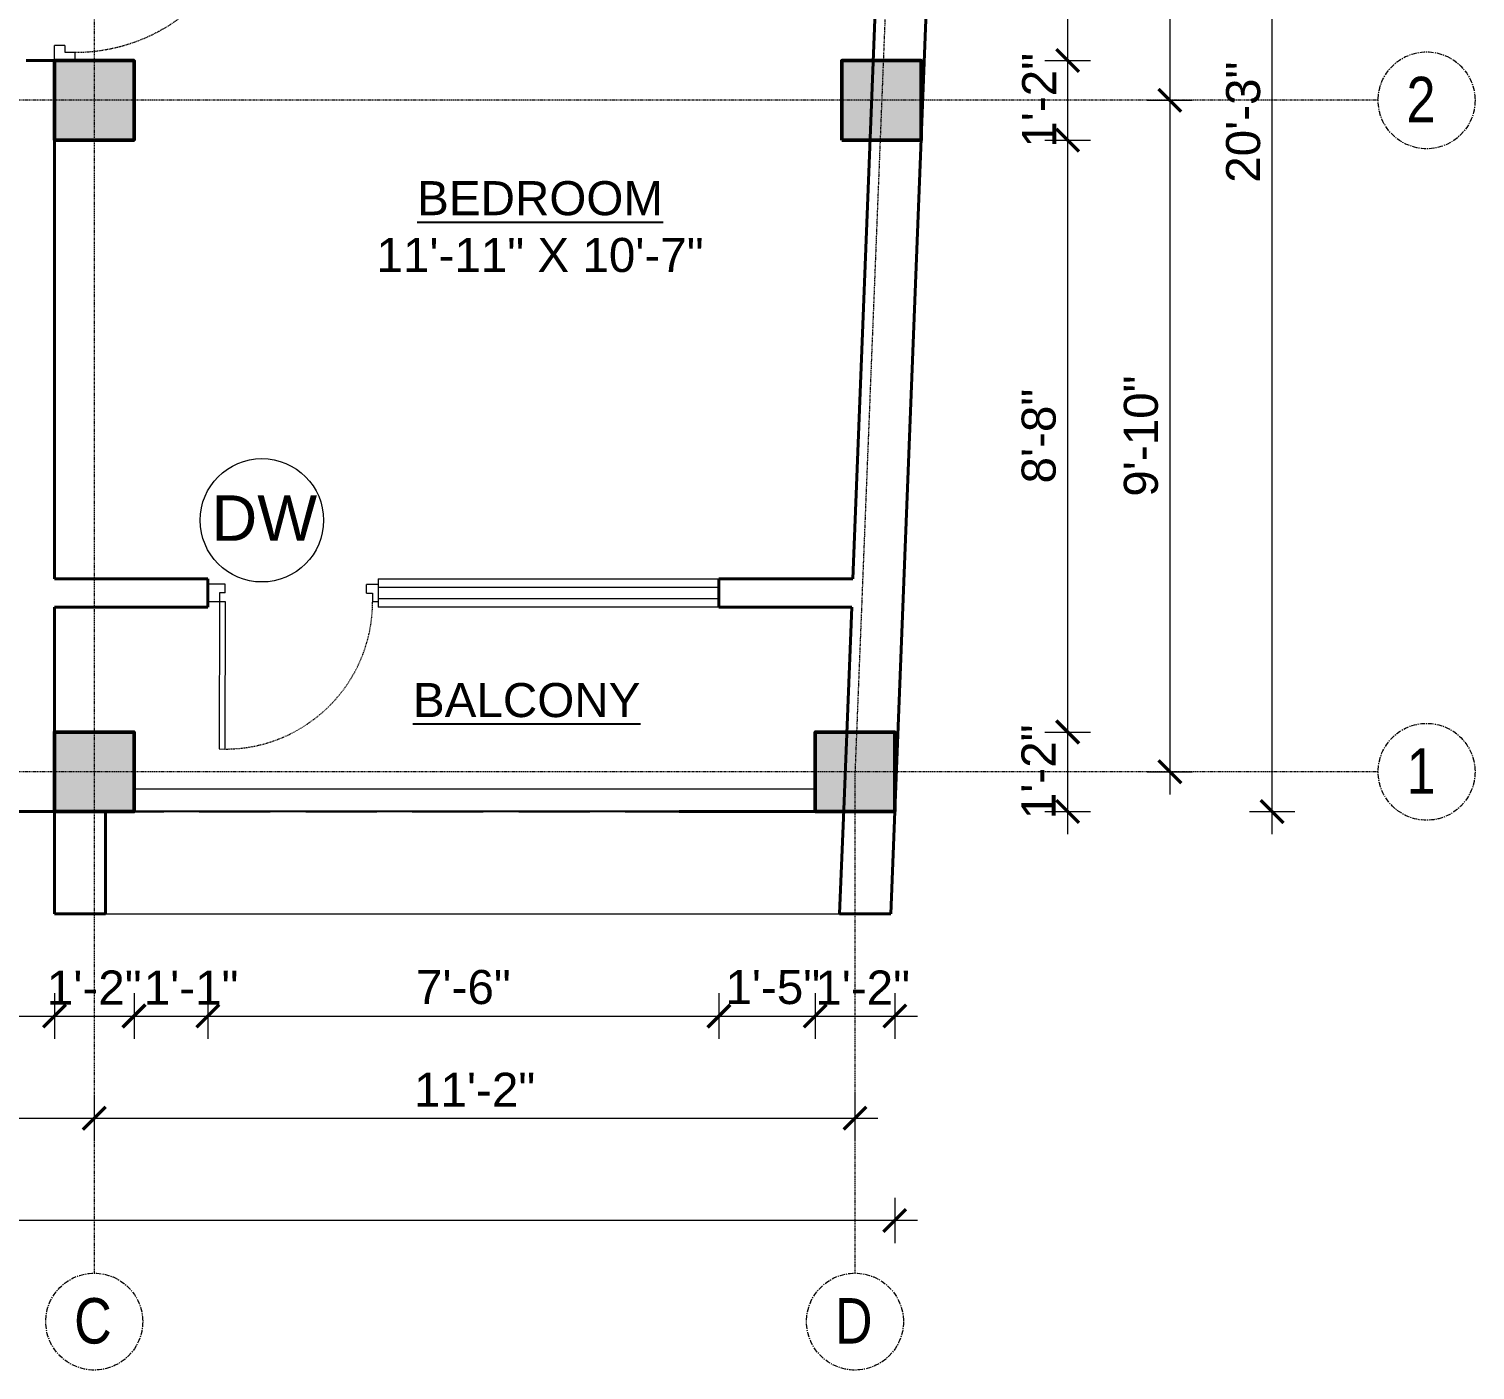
# Model space of a CAD drawing. Header units: inches. Extents: x 136316 to 139491, y -21083 to -17511.
# Drawn here: x 138179.8 to 138434.4, y -19436.5 to -19200.3 of the extents above; entities that cross this region are included whole.
import ezdxf

# ---------------------------------------------------------------- set-up
doc = ezdxf.new("R2010")
doc.units = ezdxf.units.IN
doc.header["$LTSCALE"] = 0.5
doc.header["$MEASUREMENT"] = 0
doc.header["$PDMODE"] = 66
doc.linetypes.add('CENTER', pattern=[2, 1.25, -0.25, 0.25, -0.25])
doc.linetypes.add('HIDDEN', pattern=[0.375, 0.25, -0.125])
for name, color, linetype, lineweight in [('Annotate-Lite.w', 177, 'Continuous', 9), ('Annotations-Bold.w', 177, 'Continuous', 13), ('C-COLUMN', 1, 'Continuous', 50), ('DIM', 4, 'Continuous', 5), ('DIM 1-100', 4, 'Continuous', 13), ('Door-Window.w', 4, 'Continuous', 15), ('PARAPET', 50, 'Continuous', 13), ('TEXT', 220, 'Continuous', 9), ('Toilet', 7, 'Continuous', 25), ('wall', 1, 'Continuous', 40)]:
    doc.layers.add(name, color=color, linetype=linetype, lineweight=lineweight)
doc.styles.add('ARAIL', font='ARIALN.TTF')
doc.styles.add('arial.', font='arial.ttf')
doc.styles.add('gaurav', font='arial.ttf')
doc.styles.get("Standard").update_dxf_attribs({"font": 'arial.ttf'})
doc.dimstyles.new('1 by 96', dxfattribs={"dimtxt": 6, "dimasz": 4, "dimexe": 4, "dimexo": 4, "dimgap": 2, "dimtad": 1, "dimdec": 0, "dimzin": 0, "dimdsep": 46, "dimlunit": 4, "dimtxsty": 'Standard', "dimblk": 'ARCHTICK', "dimcen": 0, "dimdle": 4, "dimadec": 0, "dimazin": 0, "dimtfac": 1, "dimtdec": 0, "dimtix": 1, "dimtofl": 0, "dimtmove": 1, "dimatfit": 3, "dimldrblk": 'ARCHTICK', "dimfxl": 4, "dimfxlon": 1, "dimtolj": 1, "dimtzin": 0, "dimlwd": -1, "dimlwe": -1, "dimarcsym": 0})

# ---------------------------------------------------------------- blocks, each defined once
blk = doc.blocks.new('3-0')
at = {"ltscale": 3}
for p, q in [((11063.05, 10097.68), (11065.97, 10099.9)), ((11065.97, 10099.9), (11066.71, 10098.92)), ((11063.05, 10097.68), (11064.53, 10095.73)), ((11065.99, 10096.84), (11064.53, 10095.73)), ((11065.25, 10097.81), (11066.71, 10098.92)), ((11065.99, 10096.84), (11065.25, 10097.81)), ((11085.5, 10074.13), (11110.32, 10092.96)), ((11086.24, 10073.15), (11111.05, 10091.97)), ((11111.05, 10091.97), (11110.32, 10092.96)), ((11086.24, 10073.15), (11085.5, 10074.13)), ((11084.04, 10073.02), (11082.57, 10071.91)), ((11082.57, 10071.91), (11084.79, 10068.98)), ((11084.04, 10073.02), (11084.78, 10072.04)), ((11084.78, 10072.04), (11086.24, 10073.15)), ((11084.79, 10068.98), (11087.72, 10071.2)), ((11087.72, 10071.2), (11086.24, 10073.15))]:
    blk.add_line(p, q, dxfattribs=at)
at = {"layer": 'Door-Window.w', "color": 9, "linetype": 'HIDDEN', "lineweight": 18}
blk.add_arc((11085.5, 10074.13), 31.16, 37.1906, 127.1465, dxfattribs=at)
blk = doc.blocks.new('_ArchTick')
at = {"color": 0, "linetype": 'ByBlock', "const_width": 0.15}
blk.add_lwpolyline([(-0.5, -0.5), (0.5, 0.5)], dxfattribs=at)
blk = doc.blocks.new('*D97')
at = {"layer": 'Defpoints', "color": 0, "transparency": 16777216}
for p in [(138341.34, -19109.33), (138336.9, -19205.92), (138362.68, -19205.92)]:
    blk.add_point(p, dxfattribs=at)
at = {"layer": 'DIM 1-100', "color": 0, "transparency": 16777216}
for p, q in [((138362.68, -19105.33), (138362.68, -19209.92)), ((138358.68, -19109.33), (138366.68, -19109.33)), ((138358.68, -19205.92), (138366.68, -19205.92))]:
    blk.add_line(p, q, dxfattribs=at)
at = {"layer": 'DIM 1-100', "color": 0, "transparency": 16777216, "xscale": 4, "yscale": 4, "zscale": 4}
for p, rotation in [((138362.68, -19109.33), 90), ((138362.68, -19205.92), 270)]:
    blk.add_blockref('_ArchTick', p, dxfattribs=dict(at, rotation=rotation))
at = {"layer": 'DIM 1-100', "color": 0, "transparency": 16777216, "insert": (138357.61, -19157.62), "char_height": 6, "attachment_point": 5, "rotation": 90}
blk.add_mtext('\\A1;8\'-1"', dxfattribs=at)
blk = doc.blocks.new('*D98')
at = {"layer": 'Defpoints', "color": 0, "transparency": 16777216}
for p in [(138336.9, -19205.92), (138336.9, -19219.92), (138362.68, -19219.92)]:
    blk.add_point(p, dxfattribs=at)
at = {"layer": 'DIM 1-100', "color": 0, "transparency": 16777216}
for p, q in [((138362.68, -19201.92), (138362.68, -19223.92)), ((138358.68, -19205.92), (138366.68, -19205.92)), ((138358.68, -19219.92), (138366.68, -19219.92))]:
    blk.add_line(p, q, dxfattribs=at)
at = {"layer": 'DIM 1-100', "color": 0, "transparency": 16777216, "xscale": 4, "yscale": 4, "zscale": 4}
for p, rotation in [((138362.68, -19205.92), 90), ((138362.68, -19219.92), 270)]:
    blk.add_blockref('_ArchTick', p, dxfattribs=dict(at, rotation=rotation))
at = {"layer": 'DIM 1-100', "color": 0, "transparency": 16777216, "insert": (138357.66, -19212.92), "char_height": 6, "attachment_point": 5, "rotation": 90}
blk.add_mtext('\\A1;1\'-2"', dxfattribs=at)
blk = doc.blocks.new('*D99')
at = {"layer": 'Defpoints', "color": 0, "transparency": 16777216}
for p in [(138336.9, -19219.92), (138332.23, -19324.15), (138362.68, -19324.15)]:
    blk.add_point(p, dxfattribs=at)
at = {"layer": 'DIM 1-100', "color": 0, "transparency": 16777216}
for p, q in [((138362.68, -19215.92), (138362.68, -19328.15)), ((138358.68, -19219.92), (138366.68, -19219.92)), ((138358.68, -19324.15), (138366.68, -19324.15))]:
    blk.add_line(p, q, dxfattribs=at)
at = {"layer": 'DIM 1-100', "color": 0, "transparency": 16777216, "xscale": 4, "yscale": 4, "zscale": 4}
for p, rotation in [((138362.68, -19219.92), 90), ((138362.68, -19324.15), 270)]:
    blk.add_blockref('_ArchTick', p, dxfattribs=dict(at, rotation=rotation))
at = {"layer": 'DIM 1-100', "color": 0, "transparency": 16777216, "insert": (138357.61, -19272.04), "char_height": 6, "attachment_point": 5, "rotation": 90}
blk.add_mtext('\\A1;8\'-8"', dxfattribs=at)
blk = doc.blocks.new('*D100')
at = {"layer": 'Defpoints', "color": 0, "transparency": 16777216}
for p in [(138332.23, -19324.15), (138332.23, -19338.15), (138362.68, -19338.15)]:
    blk.add_point(p, dxfattribs=at)
at = {"layer": 'DIM 1-100', "color": 0, "transparency": 16777216}
for p, q in [((138362.68, -19320.15), (138362.68, -19342.15)), ((138358.68, -19324.15), (138366.68, -19324.15)), ((138358.68, -19338.15), (138366.68, -19338.15))]:
    blk.add_line(p, q, dxfattribs=at)
at = {"layer": 'DIM 1-100', "color": 0, "transparency": 16777216, "xscale": 4, "yscale": 4, "zscale": 4}
for p, rotation in [((138362.68, -19324.15), 90), ((138362.68, -19338.15), 270)]:
    blk.add_blockref('_ArchTick', p, dxfattribs=dict(at, rotation=rotation))
at = {"layer": 'DIM 1-100', "color": 0, "transparency": 16777216, "insert": (138357.54, -19331.15), "char_height": 6, "attachment_point": 5, "rotation": 90}
blk.add_mtext('\\A1;1\'-2"', dxfattribs=at)
blk = doc.blocks.new('*D101')
at = {"layer": 'Defpoints', "color": 0, "transparency": 16777216}
for p in [(138341.34, -19102.33), (138337.17, -19212.92), (138380.68, -19212.92)]:
    blk.add_point(p, dxfattribs=at)
at = {"layer": 'DIM 1-100', "color": 0, "transparency": 16777216}
for p, q in [((138380.68, -19098.33), (138380.68, -19216.92)), ((138376.68, -19102.33), (138384.68, -19102.33)), ((138376.68, -19212.92), (138384.68, -19212.92))]:
    blk.add_line(p, q, dxfattribs=at)
at = {"layer": 'DIM 1-100', "color": 0, "transparency": 16777216, "xscale": 4, "yscale": 4, "zscale": 4}
for p, rotation in [((138380.68, -19102.33), 90), ((138380.68, -19212.92), 270)]:
    blk.add_blockref('_ArchTick', p, dxfattribs=dict(at, rotation=rotation))
at = {"layer": 'DIM 1-100', "color": 0, "transparency": 16777216, "insert": (138375.61, -19157.62), "char_height": 6, "attachment_point": 5, "rotation": 90}
blk.add_mtext('\\A1;9\'-3"', dxfattribs=at)
blk = doc.blocks.new('*D102')
at = {"layer": 'Defpoints', "color": 0, "transparency": 16777216}
for p in [(138337.17, -19212.92), (138332.51, -19331.15), (138380.68, -19331.15)]:
    blk.add_point(p, dxfattribs=at)
at = {"layer": 'DIM 1-100', "color": 0, "transparency": 16777216}
for p, q in [((138380.68, -19208.92), (138380.68, -19335.15)), ((138376.68, -19212.92), (138384.68, -19212.92)), ((138376.68, -19331.15), (138384.68, -19331.15))]:
    blk.add_line(p, q, dxfattribs=at)
at = {"layer": 'DIM 1-100', "color": 0, "transparency": 16777216, "xscale": 4, "yscale": 4, "zscale": 4}
for p, rotation in [((138380.68, -19212.92), 90), ((138380.68, -19331.15), 270)]:
    blk.add_blockref('_ArchTick', p, dxfattribs=dict(at, rotation=rotation))
at = {"layer": 'DIM 1-100', "color": 0, "transparency": 16777216, "insert": (138375.61, -19272.04), "char_height": 6, "attachment_point": 5, "rotation": 90}
blk.add_mtext('\\A1;9\'-10"', dxfattribs=at)
blk = doc.blocks.new('*D103')
at = {"layer": 'Defpoints', "color": 0, "transparency": 16777216}
for p in [(138341.81, -19095.39), (138398.68, -19095.39), (138332.23, -19338.15)]:
    blk.add_point(p, dxfattribs=at)
at = {"layer": 'DIM 1-100', "color": 0, "transparency": 16777216}
for p, q in [((138398.68, -19342.15), (138398.68, -19091.39)), ((138394.68, -19095.39), (138402.68, -19095.39)), ((138394.68, -19338.15), (138402.68, -19338.15))]:
    blk.add_line(p, q, dxfattribs=at)
at = {"layer": 'DIM 1-100', "color": 0, "transparency": 16777216, "xscale": 4, "yscale": 4, "zscale": 4}
for p, rotation in [((138398.68, -19095.39), 90), ((138398.68, -19338.15), 270)]:
    blk.add_blockref('_ArchTick', p, dxfattribs=dict(at, rotation=rotation))
at = {"layer": 'DIM 1-100', "color": 0, "transparency": 16777216, "insert": (138393.61, -19216.77), "char_height": 6, "attachment_point": 5, "rotation": 90}
blk.add_mtext('\\A1;20\'-3"', dxfattribs=at)
blk = doc.blocks.new('*D115')
at = {"layer": 'Defpoints', "color": 0, "transparency": 16777216}
for p in [(138134.78, -19338.15), (138184.28, -19338.15), (138184.28, -19374.15)]:
    blk.add_point(p, dxfattribs=at)
at = {"layer": 'DIM 1-100', "color": 0, "transparency": 16777216}
for p, q in [((138134.78, -19370.15), (138134.78, -19378.15)), ((138184.28, -19370.15), (138184.28, -19378.15)), ((138130.78, -19374.15), (138188.28, -19374.15))]:
    blk.add_line(p, q, dxfattribs=at)
at = {"layer": 'DIM 1-100', "color": 0, "transparency": 16777216, "xscale": 4, "yscale": 4, "zscale": 4, "rotation": 180}
blk.add_blockref('_ArchTick', (138134.78, -19374.15), dxfattribs=at)
at = {"layer": 'DIM 1-100', "color": 0, "transparency": 16777216, "xscale": 4, "yscale": 4, "zscale": 4}
blk.add_blockref('_ArchTick', (138184.28, -19374.15), dxfattribs=at)
at = {"layer": 'DIM 1-100', "color": 0, "transparency": 16777216, "insert": (138159.53, -19369.14), "char_height": 6, "attachment_point": 5}
blk.add_mtext('\\A1;4\'-2"', dxfattribs=at)
blk = doc.blocks.new('*D116')
at = {"layer": 'Defpoints', "color": 0, "transparency": 16777216}
for p in [(138184.28, -19338.15), (138198.28, -19338.15), (138198.28, -19374.15)]:
    blk.add_point(p, dxfattribs=at)
at = {"layer": 'DIM 1-100', "color": 0, "transparency": 16777216}
for p, q in [((138184.28, -19370.15), (138184.28, -19378.15)), ((138198.28, -19370.15), (138198.28, -19378.15)), ((138180.28, -19374.15), (138202.28, -19374.15))]:
    blk.add_line(p, q, dxfattribs=at)
at = {"layer": 'DIM 1-100', "color": 0, "transparency": 16777216, "xscale": 4, "yscale": 4, "zscale": 4, "rotation": 180}
blk.add_blockref('_ArchTick', (138184.28, -19374.15), dxfattribs=at)
at = {"layer": 'DIM 1-100', "color": 0, "transparency": 16777216, "xscale": 4, "yscale": 4, "zscale": 4}
blk.add_blockref('_ArchTick', (138198.28, -19374.15), dxfattribs=at)
at = {"layer": 'DIM 1-100', "color": 0, "transparency": 16777216, "insert": (138191.28, -19369.14), "char_height": 6, "attachment_point": 5}
blk.add_mtext('\\A1;1\'-2"', dxfattribs=at)
blk = doc.blocks.new('*D117')
at = {"layer": 'Defpoints', "color": 0, "transparency": 16777216}
for p in [(138211.28, -19302.15), (138198.28, -19338.15), (138211.28, -19374.15)]:
    blk.add_point(p, dxfattribs=at)
at = {"layer": 'DIM 1-100', "color": 0, "transparency": 16777216}
for p, q in [((138198.28, -19370.15), (138198.28, -19378.15)), ((138211.28, -19370.15), (138211.28, -19378.15)), ((138194.28, -19374.15), (138215.28, -19374.15))]:
    blk.add_line(p, q, dxfattribs=at)
at = {"layer": 'DIM 1-100', "color": 0, "transparency": 16777216, "xscale": 4, "yscale": 4, "zscale": 4, "rotation": 180}
blk.add_blockref('_ArchTick', (138198.28, -19374.15), dxfattribs=at)
at = {"layer": 'DIM 1-100', "color": 0, "transparency": 16777216, "xscale": 4, "yscale": 4, "zscale": 4}
blk.add_blockref('_ArchTick', (138211.28, -19374.15), dxfattribs=at)
at = {"layer": 'DIM 1-100', "color": 0, "transparency": 16777216, "insert": (138208.33, -19369.14), "char_height": 6, "attachment_point": 5}
blk.add_mtext('\\A1;1\'-1"', dxfattribs=at)
blk = doc.blocks.new('*D118')
at = {"layer": 'Defpoints', "color": 0, "transparency": 16777216}
for p in [(138211.28, -19302.15), (138301.28, -19302.15), (138301.28, -19374.15)]:
    blk.add_point(p, dxfattribs=at)
at = {"layer": 'DIM 1-100', "color": 0, "transparency": 16777216}
for p, q in [((138211.28, -19370.15), (138211.28, -19378.15)), ((138301.28, -19370.15), (138301.28, -19378.15)), ((138207.28, -19374.15), (138305.28, -19374.15))]:
    blk.add_line(p, q, dxfattribs=at)
at = {"layer": 'DIM 1-100', "color": 0, "transparency": 16777216, "xscale": 4, "yscale": 4, "zscale": 4, "rotation": 180}
blk.add_blockref('_ArchTick', (138211.28, -19374.15), dxfattribs=at)
at = {"layer": 'DIM 1-100', "color": 0, "transparency": 16777216, "xscale": 4, "yscale": 4, "zscale": 4}
blk.add_blockref('_ArchTick', (138301.28, -19374.15), dxfattribs=at)
at = {"layer": 'DIM 1-100', "color": 0, "transparency": 16777216, "insert": (138256.28, -19369.09), "char_height": 6, "attachment_point": 5}
blk.add_mtext('\\A1;7\'-6"', dxfattribs=at)
blk = doc.blocks.new('*D119')
at = {"layer": 'Defpoints', "color": 0, "transparency": 16777216}
for p in [(138301.28, -19302.15), (138318.23, -19338.15), (138318.23, -19374.15)]:
    blk.add_point(p, dxfattribs=at)
at = {"layer": 'DIM 1-100', "color": 0, "transparency": 16777216}
for p, q in [((138301.28, -19370.15), (138301.28, -19378.15)), ((138318.23, -19370.15), (138318.23, -19378.15)), ((138297.28, -19374.15), (138322.23, -19374.15))]:
    blk.add_line(p, q, dxfattribs=at)
at = {"layer": 'DIM 1-100', "color": 0, "transparency": 16777216, "xscale": 4, "yscale": 4, "zscale": 4, "rotation": 180}
blk.add_blockref('_ArchTick', (138301.28, -19374.15), dxfattribs=at)
at = {"layer": 'DIM 1-100', "color": 0, "transparency": 16777216, "xscale": 4, "yscale": 4, "zscale": 4}
blk.add_blockref('_ArchTick', (138318.23, -19374.15), dxfattribs=at)
at = {"layer": 'DIM 1-100', "color": 0, "transparency": 16777216, "insert": (138310.76, -19369.09), "char_height": 6, "attachment_point": 5}
blk.add_mtext('\\A1;1\'-5"', dxfattribs=at)
blk = doc.blocks.new('*D120')
at = {"layer": 'Defpoints', "color": 0, "transparency": 16777216}
for p in [(138318.23, -19338.15), (138332.23, -19338.15), (138332.23, -19374.15)]:
    blk.add_point(p, dxfattribs=at)
at = {"layer": 'DIM 1-100', "color": 0, "transparency": 16777216}
for p, q in [((138318.23, -19370.15), (138318.23, -19378.15)), ((138332.23, -19370.15), (138332.23, -19378.15)), ((138314.23, -19374.15), (138336.23, -19374.15))]:
    blk.add_line(p, q, dxfattribs=at)
at = {"layer": 'DIM 1-100', "color": 0, "transparency": 16777216, "xscale": 4, "yscale": 4, "zscale": 4, "rotation": 180}
blk.add_blockref('_ArchTick', (138318.23, -19374.15), dxfattribs=at)
at = {"layer": 'DIM 1-100', "color": 0, "transparency": 16777216, "xscale": 4, "yscale": 4, "zscale": 4}
blk.add_blockref('_ArchTick', (138332.23, -19374.15), dxfattribs=at)
at = {"layer": 'DIM 1-100', "color": 0, "transparency": 16777216, "insert": (138326.58, -19369.14), "char_height": 6, "attachment_point": 5}
blk.add_mtext('\\A1;1\'-2"', dxfattribs=at)
blk = doc.blocks.new('*D123')
at = {"layer": 'Defpoints', "color": 0, "transparency": 16777216}
for p in [(138073.78, -19338.15), (138191.28, -19338.15), (138191.28, -19392.15)]:
    blk.add_point(p, dxfattribs=at)
at = {"layer": 'DIM 1-100', "color": 0, "transparency": 16777216}
for p, q in [((138073.78, -19388.15), (138073.78, -19396.15)), ((138191.28, -19388.15), (138191.28, -19396.15)), ((138069.78, -19392.15), (138195.28, -19392.15))]:
    blk.add_line(p, q, dxfattribs=at)
at = {"layer": 'DIM 1-100', "color": 0, "transparency": 16777216, "xscale": 4, "yscale": 4, "zscale": 4, "rotation": 180}
blk.add_blockref('_ArchTick', (138073.78, -19392.15), dxfattribs=at)
at = {"layer": 'DIM 1-100', "color": 0, "transparency": 16777216, "xscale": 4, "yscale": 4, "zscale": 4}
blk.add_blockref('_ArchTick', (138191.28, -19392.15), dxfattribs=at)
at = {"layer": 'DIM 1-100', "color": 0, "transparency": 16777216, "insert": (138132.53, -19387.09), "char_height": 6, "attachment_point": 5}
blk.add_mtext('\\A1;9\'-10"', dxfattribs=at)
blk = doc.blocks.new('*D124')
at = {"layer": 'Defpoints', "color": 0, "transparency": 16777216}
for p in [(138191.28, -19338.15), (138325.23, -19338.15), (138325.23, -19392.15)]:
    blk.add_point(p, dxfattribs=at)
at = {"layer": 'DIM 1-100', "color": 0, "transparency": 16777216}
for p, q in [((138191.28, -19388.15), (138191.28, -19396.15)), ((138325.23, -19388.15), (138325.23, -19396.15)), ((138187.28, -19392.15), (138329.23, -19392.15))]:
    blk.add_line(p, q, dxfattribs=at)
at = {"layer": 'DIM 1-100', "color": 0, "transparency": 16777216, "xscale": 4, "yscale": 4, "zscale": 4, "rotation": 180}
blk.add_blockref('_ArchTick', (138191.28, -19392.15), dxfattribs=at)
at = {"layer": 'DIM 1-100', "color": 0, "transparency": 16777216, "xscale": 4, "yscale": 4, "zscale": 4}
blk.add_blockref('_ArchTick', (138325.23, -19392.15), dxfattribs=at)
at = {"layer": 'DIM 1-100', "color": 0, "transparency": 16777216, "insert": (138258.26, -19387.14), "char_height": 6, "attachment_point": 5}
blk.add_mtext('\\A1;11\'-2"', dxfattribs=at)
blk = doc.blocks.new('*D93')
at = {"layer": 'Defpoints', "color": 0, "transparency": 16777216}
for p in [(137940.13, -19338.15), (138332.23, -19338.15), (137940.13, -19410.15)]:
    blk.add_point(p, dxfattribs=at)
at = {"layer": 'DIM 1-100', "color": 0, "transparency": 16777216}
for p, q in [((137940.13, -19406.15), (137940.13, -19414.15)), ((138332.23, -19406.15), (138332.23, -19414.15)), ((138336.23, -19410.15), (137936.13, -19410.15))]:
    blk.add_line(p, q, dxfattribs=at)
at = {"layer": 'DIM 1-100', "color": 0, "transparency": 16777216, "xscale": 4, "yscale": 4, "zscale": 4, "rotation": 180}
blk.add_blockref('_ArchTick', (137940.13, -19410.15), dxfattribs=at)
at = {"layer": 'DIM 1-100', "color": 0, "transparency": 16777216, "xscale": 4, "yscale": 4, "zscale": 4}
blk.add_blockref('_ArchTick', (138332.23, -19410.15), dxfattribs=at)
at = {"layer": 'DIM 1-100', "color": 0, "transparency": 16777216, "insert": (138136.18, -19405.09), "char_height": 6, "attachment_point": 5}
blk.add_mtext('\\A1;32\'-8"', dxfattribs=at)

msp = doc.modelspace()

# ---------------------------------------------------------------- hatches: boundary and pattern name
at = {"layer": 'C-COLUMN'}
h = msp.add_hatch(color=256, dxfattribs=at)
h.dxf.hatch_style = 1
h.paths.add_polyline_path([(138198.28, -19205.92), (138184.28, -19205.92), (138184.28, -19219.92), (138198.28, -19219.92)])
h = msp.add_hatch(color=256, dxfattribs=at)
h.dxf.hatch_style = 1
h.paths.add_polyline_path([(138336.9, -19205.92), (138322.9, -19205.92), (138322.9, -19219.92), (138336.9, -19219.92)])
h = msp.add_hatch(color=256, dxfattribs=at)
h.dxf.hatch_style = 1
h.paths.add_polyline_path([(138198.28, -19324.15), (138184.28, -19324.15), (138184.28, -19338.15), (138198.28, -19338.15)])
h = msp.add_hatch(color=256, dxfattribs=at)
h.dxf.hatch_style = 1
h.paths.add_polyline_path([(138332.23, -19324.15), (138318.23, -19324.15), (138318.23, -19338.15), (138332.23, -19338.15)])

# ---------------------------------------------------------------- linework, layer by layer
at = {"layer": 'Annotate-Lite.w', "ltscale": 0.005}
msp.add_circle((138220.8, -19286.87), 10.86, dxfattribs=at)
at = {"layer": 'Annotations-Bold.w', "linetype": 'CENTER', "ltscale": 0.3}
for p, q in [((138191.28, -18972.67), (138191.28, -19419.42)), ((138417.35, -19212.92), (137857.13, -19212.92)), ((138417.35, -19331.15), (137857.13, -19331.15))]:
    msp.add_line(p, q, dxfattribs=at)
msp.add_lwpolyline([(138334.34, -18972.67), (138334.34, -19102.33), (138325.23, -19331.15), (138325.23, -19419.42)], dxfattribs=at)
at = {"layer": 'Annotations-Bold.w', "linetype": 'CENTER', "ltscale": 1.5}
for centre in [(138425.88, -19212.92), (138425.88, -19331.15), (138191.28, -19427.96), (138325.23, -19427.96)]:
    msp.add_circle(centre, 8.53, dxfattribs=at)
at = {"layer": 'C-COLUMN'}
for points in [[(138184.28, -19219.92), (138198.28, -19219.92), (138198.28, -19205.92), (138184.28, -19205.92)], [(138322.9, -19219.92), (138336.9, -19219.92), (138336.9, -19205.92), (138322.9, -19205.92)], [(138184.28, -19338.15), (138198.28, -19338.15), (138198.28, -19324.15), (138184.28, -19324.15)], [(138318.23, -19338.15), (138332.23, -19338.15), (138332.23, -19324.15), (138318.23, -19324.15)]]:
    msp.add_lwpolyline(points, close=True, dxfattribs=at)
at = {"layer": 'Defpoints'}
msp.add_lwpolyline([(138341.81, -19095.39), (138332.23, -19338.15), (137940.13, -19338.15), (137940.24, -19034.76), (138341.81, -19095.39)], dxfattribs=at)
at = {"layer": 'DIM'}
for p, q in [((138241.28, -19297.15), (138301.28, -19297.15)), ((138241.28, -19297.15), (138241.28, -19302.15)), ((138241.28, -19298.65), (138301.28, -19298.65)), ((138241.28, -19300.65), (138301.28, -19300.65)), ((138301.28, -19302.15), (138241.28, -19302.15))]:
    msp.add_line(p, q, dxfattribs=at)
at = {"layer": 'PARAPET', "ltscale": 100}
for p, q in [((138198.28, -19334.15), (138318.23, -19334.15)), ((138198.28, -19338.15), (138332.23, -19338.15)), ((138332.23, -19338.15), (138331.52, -19356.15)), ((138193.28, -19356.15), (138322.52, -19356.15))]:
    msp.add_line(p, q, dxfattribs=at)
at = {"layer": 'Toilet'}
msp.add_line((138332.23, -19338.15), (138341.81, -19095.39), dxfattribs=at)
at = {"layer": 'Toilet', "linetype": 'HIDDEN', "ltscale": 100}
msp.add_line((138134.78, -19338.15), (138332.23, -19338.15), dxfattribs=at)
at = {"layer": 'wall'}
for p, q in [((138324.84, -19297.15), (138332.82, -19095.03)), ((138332.23, -19338.15), (138341.81, -19095.39)), ((138184.28, -19205.92), (138179.28, -19205.92)), ((138184.28, -19297.15), (138184.28, -19210.92)), ((138211.28, -19297.15), (138184.28, -19297.15)), ((138211.28, -19297.15), (138211.28, -19302.15)), ((138211.28, -19297.15), (138211.28, -19302.15)), ((138301.28, -19302.15), (138301.28, -19297.15)), ((138301.28, -19297.15), (138324.84, -19297.15)), ((138184.28, -19329.15), (138184.28, -19302.15)), ((138211.28, -19302.15), (138184.28, -19302.15)), ((138301.28, -19302.15), (138324.65, -19302.15)), ((138323.24, -19337.8), (138324.65, -19302.15)), ((138134.78, -19338.15), (138184.28, -19338.15)), ((138184.28, -19338.15), (138184.28, -19356.15)), ((138193.28, -19338.15), (138193.28, -19356.15)), ((138294.26, -19338.15), (138332.23, -19338.15)), ((138323.24, -19337.8), (138322.52, -19356.15)), ((138332.23, -19338.15), (138331.52, -19356.15)), ((138184.28, -19356.15), (138193.28, -19356.15)), ((138322.52, -19356.15), (138331.52, -19356.15))]:
    msp.add_line(p, q, dxfattribs=at)

# ---------------------------------------------------------------- block references
at = {"layer": 'Door-Window.w', "linetype": 'ByBlock'}
for p, xscale, yscale, zscale, rotation in [((123372.83, -17858.49), -0.9929335375360637, 0.9929335375360642, 0.9929335375360642, 217.190858839614), ((137127.37, -6868.56), 0.8331589850765497, 0.8331589850765497, 0.8331589850765497, 232.7330628613127)]:
    msp.add_blockref('3-0', p, dxfattribs=dict(at, xscale=xscale, yscale=yscale, zscale=zscale, rotation=rotation))

# ---------------------------------------------------------------- texts
at = {"layer": 'Annotate-Lite.w', "ltscale": 0.005, "insert": (138211.91, -19282.47), "char_height": 8, "attachment_point": 1, "style": 'gaurav'}
msp.add_mtext_dynamic_manual_height_columns('DW', width=8, gutter_width=100, heights=[0], dxfattribs=at)
at = {"layer": 'Annotations-Bold.w', "linetype": 'CENTER', "ltscale": 1.5, "char_height": 8, "attachment_point": 1, "style": 'ARAIL'}
for s, insert in [('2', (138422.35, -19208.78)), ('1', (138422.35, -19327.02)), ('C', (138187.74, -19423.82)), ('D', (138321.7, -19423.82))]:
    msp.add_mtext_dynamic_manual_height_columns(s, width=6.5393, gutter_width=100, heights=[0], dxfattribs=dict(at, insert=insert))
at = {"layer": 'TEXT', "lineweight": -2, "char_height": 6, "width": 127.5059, "attachment_point": 5, "style": 'arial.'}
for s, insert in [('\\pt90;{\\LBEDROOM\\P\\ptz;}11\'-11" X 10\'-7"', (138269.78, -19235.19)), ('{\\LBALCONY}', (138267.42, -19318.56))]:
    msp.add_mtext(s, dxfattribs=dict(at, insert=insert))

# ---------------------------------------------------------------- dimensions: what is measured, and where the dimension line sits
at = {"layer": 'DIM 1-100'}
for base, p1, p2, picture, middle in [((138398.68, -19095.39), (138332.23, -19338.15), (138341.81, -19095.39), '*D103', (138393.61, -19216.77)), ((138380.68, -19212.92), (138341.34, -19102.33), (138337.17, -19212.92), '*D101', (138375.61, -19157.62)), ((138362.68, -19205.92), (138341.34, -19109.33), (138336.9, -19205.92), '*D97', (138357.61, -19157.62)), ((138380.68, -19331.15), (138337.17, -19212.92), (138332.51, -19331.15), '*D102', (138375.61, -19272.04)), ((138362.68, -19324.15), (138336.9, -19219.92), (138332.23, -19324.15), '*D99', (138357.61, -19272.04))]:
    dim = msp.add_linear_dim(base=base, p1=p1, p2=p2, angle=90, dimstyle='1 by 96', dxfattribs=at)
    dim.commit()
    dim.dimension.update_dxf_attribs({"geometry": picture, "text_midpoint": middle})
for base, p1, p2, picture, middle in [((138362.68, -19219.92), (138336.9, -19205.92), (138336.9, -19219.92), '*D98', (138362.68, -19212.92)), ((138362.68, -19338.15), (138332.23, -19324.15), (138332.23, -19338.15), '*D100', (138362.55, -19331.15))]:
    dim = msp.add_linear_dim(base=base, p1=p1, p2=p2, angle=90, dimstyle='1 by 96', dxfattribs=at)
    dim.commit()
    dim.dimension.update_dxf_attribs({"geometry": picture, "text_midpoint": middle, "dimtype": 160})
for base, p1, p2, picture, middle in [((138211.28, -19374.15), (138198.28, -19338.15), (138211.28, -19302.15), '*D117', (138208.33, -19374.15)), ((138318.23, -19374.15), (138301.28, -19302.15), (138318.23, -19338.15), '*D119', (138310.76, -19374.15)), ((138198.28, -19374.15), (138184.28, -19338.15), (138198.28, -19338.15), '*D116', (138191.28, -19374.15)), ((138332.23, -19374.15), (138318.23, -19338.15), (138332.23, -19338.15), '*D120', (138326.58, -19374.15))]:
    dim = msp.add_linear_dim(base=base, p1=p1, p2=p2, dimstyle='1 by 96', dxfattribs=at)
    dim.commit()
    dim.dimension.update_dxf_attribs({"geometry": picture, "text_midpoint": middle, "dimtype": 160})
for base, p1, p2, picture, middle in [((138301.28, -19374.15), (138211.28, -19302.15), (138301.28, -19302.15), '*D118', (138256.28, -19369.09)), ((137940.13, -19410.15), (138332.23, -19338.15), (137940.13, -19338.15), '*D93', (138136.18, -19405.09)), ((138191.27760638, -19392.15276719), (138073.77760638, -19338.15276719), (138191.27760638, -19338.15276719), '*D123', (138132.52760638, -19387.08932926)), ((138184.27760638, -19374.15276719), (138134.77760638, -19338.15276719), (138184.27760638, -19338.15276719), '*D115', (138159.52760638, -19369.14048888)), ((138325.23, -19392.15), (138191.28, -19338.15), (138325.23, -19338.15), '*D124', (138258.26, -19387.14))]:
    dim = msp.add_linear_dim(base=base, p1=p1, p2=p2, dimstyle='1 by 96', dxfattribs=at)
    dim.commit()
    dim.dimension.update_dxf_attribs({"geometry": picture, "text_midpoint": middle})

doc.saveas('drawing.dxf')
